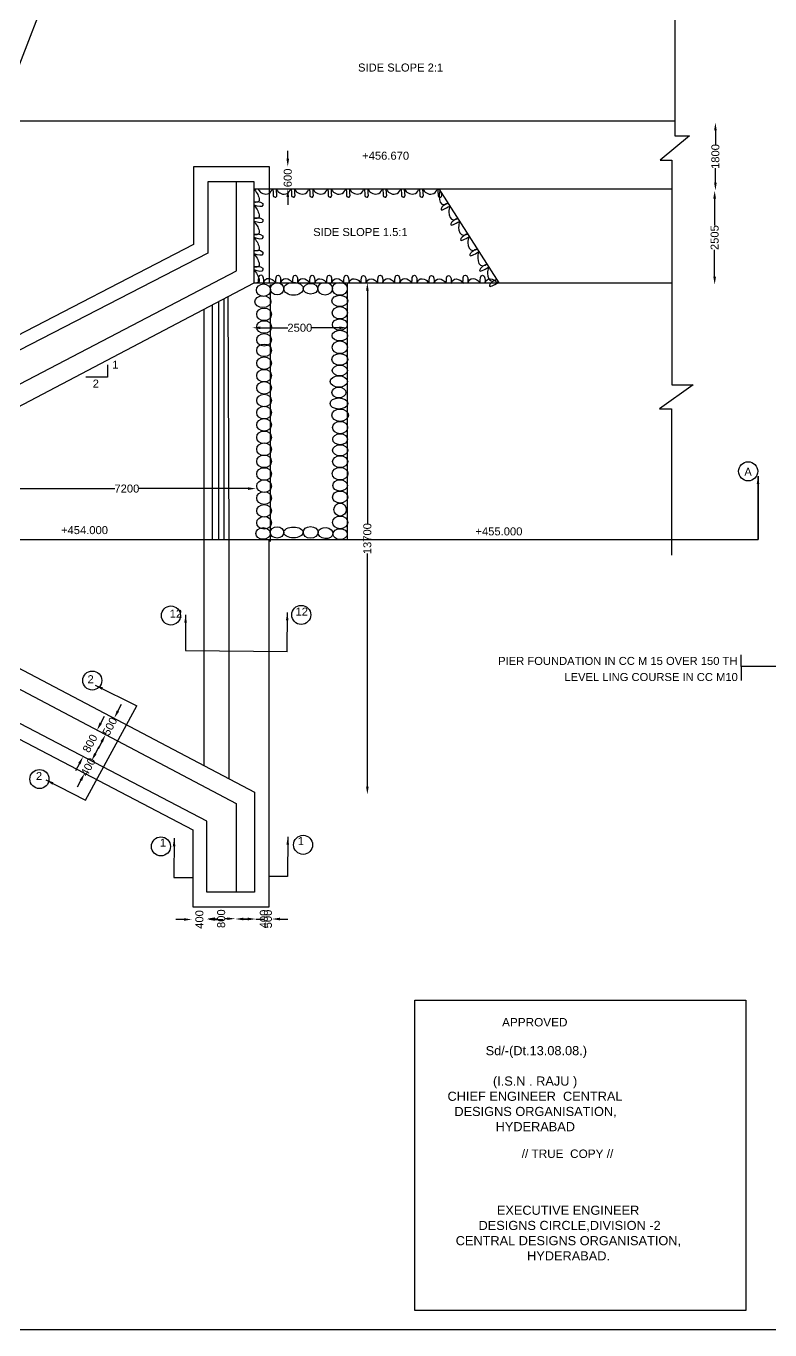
# Model space of a CAD drawing. Header units: millimetres. Extents: x -53213883 to -53195167, y 22134514 to 22146885.
# Drawn here: x -53201666 to -53198415, y 22134514 to 22140217 of the extents above; entities that cross this region are included whole.
import ezdxf

# ---------------------------------------------------------------- set-up
doc = ezdxf.new("R2010")
doc.units = ezdxf.units.MM
doc.header["$MEASUREMENT"] = 0
doc.header["$PDMODE"] = 32
doc.header["$PDSIZE"] = 28
for name, color, linetype in [('DIMENSION', 7, 'Continuous'), ('DRAWING', 2, 'Continuous'), ('TEXT', 7, 'Continuous')]:
    doc.layers.add(name, color=color, linetype=linetype)
doc.styles.get("Standard").update_dxf_attribs({"font": 'arial.ttf', "height": 35})
doc.dimstyles.get("Standard").update_dxf_attribs({"dimtxt": 35, "dimasz": 35, "dimexe": 0.18, "dimexo": 0.0625, "dimgap": 0.09, "dimtad": 0, "dimtoh": 1, "dimdec": 0, "dimzin": 0, "dimdsep": 46, "dimtxsty": 'Standard', "dimcen": 0.09, "dimse1": 1, "dimse2": 1, "dimadec": 0, "dimazin": 0, "dimtfac": 1, "dimtdec": 0, "dimtofl": 0, "dimtmove": 0, "dimatfit": 3, "dimfxl": 1, "dimtolj": 1, "dimtzin": 0, "dimarcsym": 0})

# ---------------------------------------------------------------- blocks, each defined once
blk = doc.blocks.new('*D124')
at = {"layer": 'Defpoints', "color": 0, "transparency": 16777216}
for p in [(-53200941.2, 22136309.6), (-53200941.2, 22136307.5), (-53200874.9, 22136307.5)]:
    blk.add_point(p, dxfattribs=at)
at = {"layer": 'DIMENSION', "color": 0, "lineweight": -2, "transparency": 16777216}
for p, q in [((-53200976.2, 22136309.6), (-53201011.2, 22136309.6)), ((-53200839.9, 22136309.6), (-53200804.9, 22136309.6))]:
    blk.add_line(p, q, dxfattribs=at)
at = {"layer": 'DIMENSION', "color": 0, "transparency": 16777216}
for points in [[(-53200976.2, 22136315.4), (-53200976.2, 22136303.8), (-53200941.2, 22136309.6)], [(-53200839.9, 22136315.4), (-53200839.9, 22136303.8), (-53200874.9, 22136309.6)]]:
    blk.add_solid(points, dxfattribs=at)
at = {"layer": 'DIMENSION', "color": 0, "transparency": 16777216, "insert": (-53200908.1, 22136309.6), "char_height": 35, "attachment_point": 5, "rotation": 90}
blk.add_mtext('\\A1;400', dxfattribs=at)
blk = doc.blocks.new('*D125')
at = {"layer": 'Defpoints', "color": 0, "transparency": 16777216}
for p in [(-53200874.9, 22136309.6), (-53200751.2, 22136313), (-53200751.2, 22136308.2)]:
    blk.add_point(p, dxfattribs=at)
at = {"layer": 'DIMENSION', "color": 0, "lineweight": -2, "transparency": 16777216}
for p, q in [((-53200839.9, 22136313), (-53200831, 22136313)), ((-53200786.2, 22136313), (-53200795.1, 22136313))]:
    blk.add_line(p, q, dxfattribs=at)
at = {"layer": 'DIMENSION', "color": 0, "transparency": 16777216}
for points in [[(-53200839.9, 22136318.8), (-53200839.9, 22136307.2), (-53200874.9, 22136313)], [(-53200786.2, 22136318.8), (-53200786.2, 22136307.2), (-53200751.2, 22136313)]]:
    blk.add_solid(points, dxfattribs=at)
at = {"layer": 'DIMENSION', "color": 0, "transparency": 16777216, "insert": (-53200813, 22136313), "char_height": 35, "attachment_point": 5, "rotation": 90}
blk.add_mtext('\\A1;800', dxfattribs=at)
blk = doc.blocks.new('*D126')
at = {"layer": 'Defpoints', "color": 0, "transparency": 16777216}
for p in [(-53200751.2, 22136313), (-53200661.6, 22136313), (-53200661.6, 22136311.6)]:
    blk.add_point(p, dxfattribs=at)
at = {"layer": 'DIMENSION', "color": 0, "lineweight": -2, "transparency": 16777216}
for p, q in [((-53200716.2, 22136311.6), (-53200696.6, 22136311.6)), ((-53200661.6, 22136311.6), (-53200626.6, 22136311.6))]:
    blk.add_line(p, q, dxfattribs=at)
at = {"layer": 'DIMENSION', "color": 0, "transparency": 16777216}
for points in [[(-53200716.2, 22136317.5), (-53200716.2, 22136305.8), (-53200751.2, 22136311.6)], [(-53200696.6, 22136317.5), (-53200696.6, 22136305.8), (-53200661.6, 22136311.6)]]:
    blk.add_solid(points, dxfattribs=at)
at = {"layer": 'DIMENSION', "color": 0, "transparency": 16777216, "insert": (-53200608.6, 22136311.6), "char_height": 35, "attachment_point": 5, "rotation": 90}
blk.add_mtext('\\A1;500', dxfattribs=at)
blk = doc.blocks.new('*D127')
at = {"layer": 'Defpoints', "color": 0, "transparency": 16777216}
for p in [(-53200661.6, 22136311.6), (-53200591.6, 22136311.6), (-53200591.6, 22136311.6)]:
    blk.add_point(p, dxfattribs=at)
at = {"layer": 'DIMENSION', "color": 0, "lineweight": -2, "transparency": 16777216}
for p, q in [((-53200696.6, 22136311.6), (-53200731.6, 22136311.6)), ((-53200556.6, 22136311.6), (-53200521.6, 22136311.6))]:
    blk.add_line(p, q, dxfattribs=at)
at = {"layer": 'DIMENSION', "color": 0, "transparency": 16777216}
for points in [[(-53200696.6, 22136317.5), (-53200696.6, 22136305.8), (-53200661.6, 22136311.6)], [(-53200556.6, 22136317.5), (-53200556.6, 22136305.8), (-53200591.6, 22136311.6)]]:
    blk.add_solid(points, dxfattribs=at)
at = {"layer": 'DIMENSION', "color": 0, "transparency": 16777216, "insert": (-53200626.6, 22136311.6), "char_height": 35, "attachment_point": 5, "rotation": 90}
blk.add_mtext('\\A1;400', dxfattribs=at)
blk = doc.blocks.new('*D129')
at = {"layer": 'Defpoints', "color": 0, "transparency": 16777216}
for p in [(-53201790, 22138190.5), (-53200660.6, 22138194.2), (-53200660.6, 22138190.7)]:
    blk.add_point(p, dxfattribs=at)
at = {"layer": 'DIMENSION', "color": 0, "lineweight": -2, "transparency": 16777216}
for p, q in [((-53201755, 22138194.2), (-53201277.4, 22138194.2)), ((-53200695.6, 22138194.2), (-53201173.1, 22138194.2))]:
    blk.add_line(p, q, dxfattribs=at)
at = {"layer": 'DIMENSION', "color": 0, "transparency": 16777216}
for points in [[(-53201755, 22138200), (-53201755, 22138188.4), (-53201790, 22138194.2)], [(-53200695.6, 22138200), (-53200695.6, 22138188.4), (-53200660.6, 22138194.2)]]:
    blk.add_solid(points, dxfattribs=at)
at = {"layer": 'DIMENSION', "color": 0, "transparency": 16777216, "insert": (-53201225.3, 22138194.2), "char_height": 35, "attachment_point": 5}
blk.add_mtext('\\A1;7200', dxfattribs=at)
blk = doc.blocks.new('*D130')
at = {"layer": 'Defpoints', "color": 0, "transparency": 16777216}
for p in [(-53200677, 22138897.7), (-53200261.8, 22138897.7), (-53200261.8, 22138897.7)]:
    blk.add_point(p, dxfattribs=at)
at = {"layer": 'DIMENSION', "color": 0, "lineweight": -2, "transparency": 16777216}
for p, q in [((-53200642, 22138897.7), (-53200522, 22138897.7)), ((-53200296.8, 22138897.7), (-53200416.8, 22138897.7))]:
    blk.add_line(p, q, dxfattribs=at)
at = {"layer": 'DIMENSION', "color": 0, "transparency": 16777216}
for points in [[(-53200642, 22138903.5), (-53200642, 22138891.9), (-53200677, 22138897.7)], [(-53200296.8, 22138903.5), (-53200296.8, 22138891.9), (-53200261.8, 22138897.7)]]:
    blk.add_solid(points, dxfattribs=at)
at = {"layer": 'DIMENSION', "color": 0, "transparency": 16777216, "insert": (-53200469.4, 22138897.7), "char_height": 35, "attachment_point": 5}
blk.add_mtext('\\A1;2500', dxfattribs=at)
blk = doc.blocks.new('*D131')
at = {"layer": 'Defpoints', "color": 0, "transparency": 16777216}
for p in [(-53200176.8, 22139094.4), (-53200175.6, 22136856.2), (-53200174.2, 22136856.2)]:
    blk.add_point(p, dxfattribs=at)
at = {"layer": 'DIMENSION', "color": 0, "lineweight": -2, "transparency": 16777216}
for p, q in [((-53200174.2, 22139059.4), (-53200174.2, 22138039.6)), ((-53200174.2, 22136891.2), (-53200174.2, 22137911.1))]:
    blk.add_line(p, q, dxfattribs=at)
at = {"layer": 'DIMENSION', "color": 0, "transparency": 16777216}
for points in [[(-53200180, 22139059.4), (-53200168.4, 22139059.4), (-53200174.2, 22139094.4)], [(-53200180, 22136891.2), (-53200168.4, 22136891.2), (-53200174.2, 22136856.2)]]:
    blk.add_solid(points, dxfattribs=at)
at = {"layer": 'DIMENSION', "color": 0, "transparency": 16777216, "insert": (-53200174.2, 22137975.3), "char_height": 35, "attachment_point": 5, "rotation": 90}
blk.add_mtext('\\A1;13700', dxfattribs=at)
blk = doc.blocks.new('*D132')
at = {"layer": 'Defpoints', "color": 0, "transparency": 16777216}
for p in [(-53200601.4, 22139601.9), (-53200522, 22139601.9), (-53200601.4, 22139505)]:
    blk.add_point(p, dxfattribs=at)
at = {"layer": 'DIMENSION', "color": 0, "lineweight": -2, "transparency": 16777216}
for p, q in [((-53200522, 22139636.9), (-53200522, 22139671.9)), ((-53200522, 22139470), (-53200522, 22139435))]:
    blk.add_line(p, q, dxfattribs=at)
at = {"layer": 'DIMENSION', "color": 0, "transparency": 16777216}
for points in [[(-53200527.8, 22139636.9), (-53200516.2, 22139636.9), (-53200522, 22139601.9)], [(-53200527.8, 22139470), (-53200516.2, 22139470), (-53200522, 22139505)]]:
    blk.add_solid(points, dxfattribs=at)
at = {"layer": 'DIMENSION', "color": 0, "transparency": 16777216, "insert": (-53200522, 22139553.4), "char_height": 35, "attachment_point": 5, "rotation": 90}
blk.add_mtext('\\A1;600', dxfattribs=at)
blk = doc.blocks.new('*D133')
at = {"layer": 'Defpoints', "color": 0, "transparency": 16777216}
for p in [(-53198654.7, 22139795.9), (-53198653, 22139795.9), (-53198649.6, 22139497.8)]:
    blk.add_point(p, dxfattribs=at)
at = {"layer": 'DIMENSION', "color": 0, "lineweight": -2, "transparency": 16777216}
for p, q in [((-53198653, 22139760.9), (-53198653, 22139697.5)), ((-53198653, 22139532.8), (-53198653, 22139596.2))]:
    blk.add_line(p, q, dxfattribs=at)
at = {"layer": 'DIMENSION', "color": 0, "transparency": 16777216}
for points in [[(-53198658.8, 22139760.9), (-53198647.1, 22139760.9), (-53198653, 22139795.9)], [(-53198658.8, 22139532.8), (-53198647.1, 22139532.8), (-53198653, 22139497.8)]]:
    blk.add_solid(points, dxfattribs=at)
at = {"layer": 'DIMENSION', "color": 0, "transparency": 16777216, "insert": (-53198653, 22139646.8), "char_height": 35, "attachment_point": 5, "rotation": 90}
blk.add_mtext('\\A1;1800', dxfattribs=at)
blk = doc.blocks.new('*D134')
at = {"layer": 'Defpoints', "color": 0, "transparency": 16777216}
for p in [(-53198649.6, 22139497.8), (-53198658, 22139086.5), (-53198656.3, 22139086.5)]:
    blk.add_point(p, dxfattribs=at)
at = {"layer": 'DIMENSION', "color": 0, "lineweight": -2, "transparency": 16777216}
for p, q in [((-53198656.3, 22139462.8), (-53198656.3, 22139344.9)), ((-53198656.3, 22139121.5), (-53198656.3, 22139239.3))]:
    blk.add_line(p, q, dxfattribs=at)
at = {"layer": 'DIMENSION', "color": 0, "transparency": 16777216}
for points in [[(-53198662.2, 22139462.8), (-53198650.5, 22139462.8), (-53198656.3, 22139497.8)], [(-53198662.2, 22139121.5), (-53198650.5, 22139121.5), (-53198656.3, 22139086.5)]]:
    blk.add_solid(points, dxfattribs=at)
at = {"layer": 'DIMENSION', "color": 0, "transparency": 16777216, "insert": (-53198656.3, 22139292.1), "char_height": 35, "attachment_point": 5, "rotation": 90}
blk.add_mtext('\\A1;2505', dxfattribs=at)
blk = doc.blocks.new('*D165')
at = {"layer": 'Defpoints', "color": 0, "transparency": 16777216}
for p in [(-53201379.5, 22137004.2), (-53201327.3, 22136975.7), (-53201357.2, 22136920.7)]:
    blk.add_point(p, dxfattribs=at)
at = {"layer": 'DRAWING', "color": 0, "lineweight": -2, "transparency": 16777216}
for p, q in [((-53201362.8, 22137034.9), (-53201346.1, 22137065.6)), ((-53201426.2, 22136918.5), (-53201443, 22136887.7))]:
    blk.add_line(p, q, dxfattribs=at)
at = {"layer": 'DRAWING', "color": 0, "transparency": 16777216}
for points in [[(-53201367.9, 22137037.7), (-53201357.7, 22137032.1), (-53201379.5, 22137004.2)], [(-53201431.3, 22136921.3), (-53201421.1, 22136915.7), (-53201409.5, 22136949.2)]]:
    blk.add_solid(points, dxfattribs=at)
at = {"layer": 'DRAWING', "color": 0, "transparency": 16777216, "insert": (-53201394.5, 22136976.7), "char_height": 35, "attachment_point": 5, "rotation": 61.4187}
blk.add_mtext('\\A1;400', dxfattribs=at)
blk = doc.blocks.new('*D166')
at = {"layer": 'Defpoints', "color": 0, "transparency": 16777216}
for p in [(-53201355.8, 22137137.2), (-53201343.8, 22137130.9), (-53201404.5, 22137015.9)]:
    blk.add_point(p, dxfattribs=at)
at = {"layer": 'DRAWING', "color": 0, "lineweight": -2, "transparency": 16777216}
for p, q in [((-53201339.5, 22137168.2), (-53201323.2, 22137199.1)), ((-53201432.8, 22136991.3), (-53201449.2, 22136960.4))]:
    blk.add_line(p, q, dxfattribs=at)
at = {"layer": 'DRAWING', "color": 0, "transparency": 16777216}
for points in [[(-53201344.6, 22137170.9), (-53201334.3, 22137165.4), (-53201355.8, 22137137.2)], [(-53201438, 22136994), (-53201427.7, 22136988.6), (-53201416.5, 22137022.3)]]:
    blk.add_solid(points, dxfattribs=at)
at = {"layer": 'DRAWING', "color": 0, "transparency": 16777216, "insert": (-53201386.2, 22137079.7), "char_height": 35, "attachment_point": 5, "rotation": 62.173}
blk.add_mtext('\\A1;800', dxfattribs=at)
blk = doc.blocks.new('*D167')
at = {"layer": 'Defpoints', "color": 0, "transparency": 16777216}
for p in [(-53201280.7, 22137190), (-53201277.7, 22137188.4), (-53201315.8, 22137116.1)]:
    blk.add_point(p, dxfattribs=at)
at = {"layer": 'DRAWING', "color": 0, "lineweight": -2, "transparency": 16777216}
for p, q in [((-53201264.4, 22137221), (-53201248.1, 22137251.9)), ((-53201335.1, 22137086.7), (-53201351.4, 22137055.7))]:
    blk.add_line(p, q, dxfattribs=at)
at = {"layer": 'DRAWING', "color": 0, "transparency": 16777216}
for points in [[(-53201269.6, 22137223.7), (-53201259.3, 22137218.3), (-53201280.7, 22137190)], [(-53201340.3, 22137089.4), (-53201329.9, 22137084), (-53201318.8, 22137117.7)]]:
    blk.add_solid(points, dxfattribs=at)
at = {"layer": 'DRAWING', "color": 0, "transparency": 16777216, "insert": (-53201299.8, 22137153.8), "char_height": 35, "attachment_point": 5, "rotation": 62.2483}
blk.add_mtext('\\A1;500', dxfattribs=at)

msp = doc.modelspace()

# ---------------------------------------------------------------- linework, layer by layer
at = {"layer": 'DIMENSION', "color": 0}
msp.add_lwpolyline([(-53195173.3, 22134514.2), (-53212670.2, 22134514.2), (-53212670.2, 22146885.2), (-53195173.3, 22146885.2)], close=True, dxfattribs=at)
for points in [[(-53201309.8, 22138735), (-53201309.8, 22138682.3)], [(-53201309.8, 22138682.3), (-53201403.9, 22138682.3)]]:
    msp.add_lwpolyline(points, dxfattribs=at)
for centre in [(-53198509.7, 22138269.8), (-53201032.7, 22137639.3), (-53200463.1, 22137641.8), (-53201376.4, 22137354.7), (-53201607.3, 22136923.9), (-53201076.3, 22136629.1), (-53200455.1, 22136636.2)]:
    msp.add_circle(centre, 41.7, dxfattribs=at)
for centre, major_axis, ratio in [((-53200496.9, 22139068.2), (-42.3, 0), 0.662031), ((-53200358.8, 22139068.2), (-31.8, 0), 0.875001), ((-53200294.4, 22139068.2), (-32.6, 0), 0.863688), ((-53200628.1, 22139062.4), (-31.1, 0), 0.875), ((-53200568.5, 22139068.2), (-29.2, 0), 0.920318), ((-53200422.6, 22139068.2), (-32, 0), 0.714287), ((-53200294.4, 22139015.3), (-34.7, 0), 0.709827), ((-53200630.4, 22139011.9), (-35, 0), 0.744717), ((-53200625.4, 22138956.7), (-32.5, 0), 0.843247), ((-53200294.4, 22138963.4), (-33.8, 0), 0.805114), ((-53200625.4, 22138901.4), (-32.5, 0), 0.843247), ((-53200294.4, 22138911.4), (-32.6, 0), 0.760838), ((-53200625.4, 22138845), (-32.5, 0), 0.843247), ((-53200294.4, 22138863.3), (-34.1, 0), 0.683806), ((-53200625.4, 22138799), (-32.5, 0), 0.843247), ((-53200294.4, 22138812.4), (-33.1, 0), 0.833172), ((-53200625.4, 22138742.9), (-32.5, 0), 0.843247), ((-53200294.4, 22138759.5), (-34.4, 0), 0.734628), ((-53200625.4, 22138688.5), (-32.5, 0), 0.843247), ((-53200294.4, 22138710.9), (-33.5, 0), 0.696242), ((-53200625.4, 22138634.9), (-32.5, 0), 0.843247), ((-53200298.7, 22138662.9), (-37.8, 0), 0.659341), ((-53200625.4, 22138579.5), (-32.5, 0), 0.843247), ((-53200298.7, 22138566.5), (-38.6, 0), 0.633102), ((-53200298.7, 22138614.5), (-30.9, 0), 0.760601), ((-53200625.4, 22138526.8), (-32.5, 0), 0.843247), ((-53200293.2, 22138515.2), (-36.2, 0), 0.752073), ((-53200625.4, 22138473.2), (-32.5, 0), 0.843247), ((-53200293.2, 22138461.1), (-32.8, 0), 0.820113), ((-53200625.4, 22138418.3), (-32.5, 0), 0.843247), ((-53200293.2, 22138410.2), (-32.6, 0), 0.736051), ((-53200625.4, 22138366.4), (-32.5, 0), 0.843247), ((-53200293.2, 22138361.9), (-33.7, 0), 0.719846), ((-53200625.4, 22138313.4), (-32.5, 0), 0.843247), ((-53200293.2, 22138312.1), (-33.6, 0), 0.758037), ((-53200625.4, 22138258.2), (-32.5, 0), 0.843247), ((-53200625.4, 22138258.2), (-32.5, 0), 0.843247), ((-53200293.2, 22138259.6), (-34.2, 0), 0.791184), ((-53200625.4, 22138205.2), (-32.5, 0), 0.843247), ((-53200293.2, 22138157.2), (-33.8, 0), 0.770694), ((-53200293.2, 22138207.9), (-32, 0), 0.76867), ((-53200625.4, 22138152.8), (-32.5, 0), 0.843247), ((-53200293.2, 22138102.7), (0, 28.4), 0.951241), ((-53200625.4, 22138097.1), (-32.5, 0), 0.843247), ((-53200625.4, 22138044.8), (-32.5, 0), 0.843247), ((-53200293.2, 22138046.5), (-33.6, 0), 0.827847), ((-53200630.1, 22137998), (-31.7, 0), 0.806367), ((-53200568.9, 22138002.7), (-29.5, 0), 0.834434), ((-53200497.3, 22138002.7), (-42.2, 0), 0.557895), ((-53200422.4, 22138002.7), (-32.7, 0), 0.769456), ((-53200357.1, 22137999.7), (-32.6, 3), 0.738763), ((-53200293.2, 22137995.1), (-31.4, 0), 0.750259)]:
    msp.add_ellipse(centre, major_axis=major_axis, ratio=ratio, dxfattribs=at)
for points in [[(-53200669.1, 22139505), (-53200656.1, 22139485.8), (-53200653.4, 22139447.4), (-53200669.1, 22139447.4), (-53200631.7, 22139441.7), (-53200630.9, 22139434.1), (-53200669.1, 22139434.1)], [(-53200651.5, 22139505), (-53200641.8, 22139491), (-53200594.5, 22139495), (-53200588.8, 22139505), (-53200586, 22139488.9), (-53200580.6, 22139469.9), (-53200573.8, 22139469.5), (-53200571.5, 22139492.5), (-53200571.5, 22139505)], [(-53200571.5, 22139505), (-53200561.8, 22139491), (-53200514.4, 22139495), (-53200508.7, 22139505), (-53200506, 22139488.9), (-53200500.5, 22139469.9), (-53200493.7, 22139469.5), (-53200491.4, 22139492.5), (-53200491.4, 22139505)], [(-53200491.4, 22139505), (-53200481.7, 22139491), (-53200434.4, 22139495), (-53200428.7, 22139505), (-53200425.9, 22139488.9), (-53200420.4, 22139469.9), (-53200413.7, 22139469.5), (-53200411.3, 22139492.5), (-53200411.3, 22139505)], [(-53200411.3, 22139505), (-53200401.6, 22139491), (-53200354.3, 22139495), (-53200348.6, 22139505), (-53200345.9, 22139488.9), (-53200340.4, 22139469.9), (-53200333.6, 22139469.5), (-53200331.3, 22139492.5), (-53200331.3, 22139505)], [(-53200331.3, 22139505), (-53200321.6, 22139491), (-53200274.2, 22139495), (-53200268.5, 22139505), (-53200265.8, 22139488.9), (-53200260.3, 22139469.9), (-53200253.5, 22139469.5), (-53200251.2, 22139492.5), (-53200251.2, 22139505)], [(-53200251.2, 22139505), (-53200241.5, 22139491), (-53200194.2, 22139495), (-53200188.5, 22139505), (-53200185.7, 22139488.9), (-53200180.2, 22139469.9), (-53200173.5, 22139469.5), (-53200171.1, 22139492.5), (-53200171.1, 22139505)], [(-53200171.1, 22139505), (-53200161.4, 22139491), (-53200114.1, 22139495), (-53200108.4, 22139505), (-53200105.7, 22139488.9), (-53200100.2, 22139469.9), (-53200093.4, 22139469.5), (-53200091.1, 22139492.5), (-53200091.1, 22139505)], [(-53200091.1, 22139505), (-53200081.4, 22139491), (-53200034, 22139495), (-53200028.3, 22139505), (-53200025.6, 22139488.9), (-53200020.1, 22139469.9), (-53200013.3, 22139469.5), (-53200011, 22139492.5), (-53200011, 22139505)], [(-53200011, 22139505), (-53200001.3, 22139491), (-53199954, 22139495), (-53199948.3, 22139505), (-53199945.5, 22139488.9), (-53199940, 22139469.9), (-53199933.3, 22139469.5), (-53199930.9, 22139492.5), (-53199930.9, 22139505)], [(-53199930.9, 22139505), (-53199921.3, 22139491), (-53199873.9, 22139495), (-53199868.2, 22139505), (-53199865.5, 22139488.9), (-53199860, 22139469.9), (-53199853.2, 22139469.5), (-53199851.5, 22139489), (-53199853.8, 22139492.5)], [(-53199856.7, 22139497.2), (-53199860.7, 22139470.3), (-53199838.9, 22139436.5), (-53199822.1, 22139442.9), (-53199845.9, 22139427.8), (-53199852.3, 22139416.4), (-53199814, 22139430.3)], [(-53200669.1, 22139434.1), (-53200656.1, 22139414.9), (-53200653.4, 22139376.5), (-53200669.1, 22139376.5), (-53200631.7, 22139370.8), (-53200630.9, 22139363.2), (-53200669.1, 22139363.2)], [(-53199814, 22139430.3), (-53199817.9, 22139403.3), (-53199796.1, 22139369.6), (-53199779.3, 22139376), (-53199803.2, 22139360.9), (-53199809.5, 22139349.5), (-53199771.2, 22139363.3)], [(-53200669.1, 22139363.2), (-53200656.1, 22139344), (-53200653.4, 22139305.6), (-53200669.1, 22139305.6), (-53200631.7, 22139299.9), (-53200630.9, 22139292.3), (-53200669.1, 22139292.3)], [(-53199771.2, 22139363.3), (-53199775.2, 22139336.4), (-53199753.4, 22139302.7), (-53199736.5, 22139309), (-53199760.4, 22139293.9), (-53199766.8, 22139282.6), (-53199728.4, 22139296.4)], [(-53200669.1, 22139292.3), (-53200656.1, 22139273.1), (-53200653.4, 22139234.7), (-53200669.1, 22139234.7), (-53200631.7, 22139229), (-53200630.9, 22139221.4), (-53200669.1, 22139221.4)], [(-53199730.6, 22139296.4), (-53199734.5, 22139269.4), (-53199712.7, 22139235.7), (-53199695.9, 22139242.1), (-53199719.8, 22139227), (-53199726.1, 22139215.6), (-53199687.8, 22139229.4)], [(-53200669.1, 22139221.4), (-53200656.1, 22139202.2), (-53200653.4, 22139163.8), (-53200669.1, 22139163.8), (-53200631.7, 22139158.1), (-53200630.9, 22139150.5), (-53200669.1, 22139150.5)], [(-53199687.8, 22139229.4), (-53199691.8, 22139202.5), (-53199670, 22139168.8), (-53199653.1, 22139175.2), (-53199677, 22139160.1), (-53199683.4, 22139148.7), (-53199645, 22139162.5)], [(-53199645, 22139162.5), (-53199649, 22139135.6), (-53199627.2, 22139101.8), (-53199610.4, 22139108.2), (-53199634.2, 22139093.1), (-53199640.6, 22139081.7), (-53199602.3, 22139095.6)], [(-53200649.8, 22139095), (-53200639.4, 22139128.8), (-53200632.5, 22139125), (-53200628.3, 22139094.4), (-53200620.7, 22139107.7), (-53200589.5, 22139108.7), (-53200574.8, 22139094.4)], [(-53200574.8, 22139094.3), (-53200564.4, 22139128.1), (-53200557.6, 22139124.3), (-53200553.3, 22139093.7), (-53200545.7, 22139107), (-53200514.5, 22139108), (-53200499.9, 22139093.7)], [(-53200500.4, 22139094.3), (-53200490, 22139128.1), (-53200483.2, 22139124.3), (-53200478.9, 22139093.7), (-53200471.4, 22139107), (-53200440.1, 22139108), (-53200425.5, 22139093.7)], [(-53200425.5, 22139093.6), (-53200415.1, 22139127.3), (-53200408.2, 22139123.6), (-53200404, 22139093), (-53200396.4, 22139106.3), (-53200365.2, 22139107.2), (-53200350.5, 22139093)], [(-53200351.7, 22139094.3), (-53200341.3, 22139128.1), (-53200334.4, 22139124.3), (-53200330.2, 22139093.7), (-53200322.6, 22139107), (-53200291.4, 22139108), (-53200276.7, 22139093.7)], [(-53200276.7, 22139093.6), (-53200266.3, 22139127.3), (-53200259.5, 22139123.6), (-53200255.2, 22139093), (-53200247.6, 22139106.3), (-53200216.4, 22139107.2), (-53200201.8, 22139093)], [(-53200201.8, 22139092.9), (-53200191.4, 22139126.6), (-53200184.5, 22139122.8), (-53200180.2, 22139092.3), (-53200172.7, 22139105.6), (-53200141.4, 22139106.5), (-53200126.8, 22139092.3)], [(-53200128.6, 22139094.3), (-53200118.2, 22139128.1), (-53200111.3, 22139124.3), (-53200107.1, 22139093.7), (-53200099.5, 22139107), (-53200068.2, 22139108), (-53200053.6, 22139093.7)], [(-53200054.2, 22139094.3), (-53200043.8, 22139128.1), (-53200036.9, 22139124.3), (-53200032.7, 22139093.7), (-53200025.1, 22139107), (-53199993.9, 22139108), (-53199979.2, 22139093.7)], [(-53199979.2, 22139093.6), (-53199968.8, 22139127.3), (-53199962, 22139123.6), (-53199957.7, 22139093), (-53199950.1, 22139106.3), (-53199918.9, 22139107.2), (-53199904.3, 22139093)], [(-53199904.3, 22139092.9), (-53199893.9, 22139126.6), (-53199887, 22139122.8), (-53199882.7, 22139092.3), (-53199875.2, 22139105.6), (-53199843.9, 22139106.5), (-53199829.3, 22139092.3)], [(-53199829.3, 22139092.2), (-53199818.9, 22139125.9), (-53199812, 22139122.1), (-53199807.8, 22139091.5), (-53199800.2, 22139104.9), (-53199769, 22139105.8), (-53199754.3, 22139091.5)], [(-53199756.4, 22139094.3), (-53199746, 22139128.1), (-53199739.1, 22139124.3), (-53199734.9, 22139093.7), (-53199727.3, 22139107), (-53199696.1, 22139108), (-53199681.4, 22139093.7)], [(-53199681.4, 22139093.6), (-53199671, 22139127.3), (-53199664.2, 22139123.6), (-53199659.9, 22139093), (-53199652.3, 22139106.3), (-53199621.1, 22139107.2), (-53199606.5, 22139093)]]:
    msp.add_spline(points, degree=3, dxfattribs=at)
msp.add_open_spline([(-53200669.1, 22139150.5), (-53200664.8, 22139145), (-53200654, 22139131), (-53200642, 22139100.9), (-53200650.5, 22139094.4)], degree=3, knots=[0, 0, 0, 0, 23.151209, 58.343744, 58.343744, 58.343744, 58.343744], dxfattribs=at)
msp.add_open_spline([(-53200667.2, 22139094.4), (-53200663, 22139095.4), (-53200653.5, 22139095.9), (-53200645.2, 22139094.4)], degree=3, dxfattribs=at)
at = {"layer": 'DRAWING', "color": 0}
for points in [[(-53201963.9, 22143564.1), (-53198832.1, 22143564.1), (-53198832.1, 22142962.1), (-53198758.4, 22142962.1), (-53198891.5, 22142856.3), (-53198829.7, 22142856.3), (-53198829.7, 22141880), (-53198751, 22141880), (-53198881.4, 22141774.6), (-53198829.7, 22141774.6), (-53198829.7, 22140812.7), (-53198734, 22140812.7), (-53198877.8, 22140706.2), (-53198829.7, 22140706.2), (-53198829.7, 22139737.5), (-53198765.9, 22139737.5), (-53198894.2, 22139630.7), (-53198843.7, 22139630.7), (-53198843.7, 22138647.7), (-53198749.8, 22138647.7), (-53198897.1, 22138543.9), (-53198845.2, 22138543.9), (-53198845.2, 22137903.4)], [(-53202785.3, 22142778.6), (-53202477.3, 22142778.6), (-53201790.3, 22139802.5), (-53201582.9, 22140341.1), (-53198829.7, 22140341.1)], [(-53202097.7, 22138726.2), (-53202097.7, 22139802.5), (-53198829.7, 22139802.5)], [(-53200601.4, 22139094.4), (-53200601.4, 22139601.9), (-53200934.6, 22139601.9), (-53200934.6, 22139261.9), (-53201790.3, 22138818.6), (-53202161.8, 22138818.6), (-53202161.8, 22138790.1), (-53203291, 22138790.1), (-53203291, 22138676.1), (-53203530.1, 22138676.1), (-53203530.1, 22137971.6)], [(-53210356.4, 22139095.3), (-53208671.3, 22138506), (-53201789.3, 22138506), (-53200669.1, 22139094.4), (-53200669.1, 22139536.4)], [(-53200669.1, 22139536.4), (-53200871.1, 22139536.4), (-53200871.1, 22139223.4), (-53201792.2, 22138749.5), (-53202097.7, 22138749.5)], [(-53201790.2, 22138601.2), (-53200746.6, 22139146.8), (-53200746.6, 22139536.4)], [(-53200669.1, 22139505), (-53198843.7, 22139505)], [(-53199861.7, 22139505), (-53199599.4, 22139094.4)], [(-53200669.1, 22139094.4), (-53198843.7, 22139094.4)], [(-53200598.4, 22139086.8), (-53200598.4, 22137962.9)], [(-53200261.8, 22139094.4), (-53200261.8, 22137971.6)], [(-53200853, 22138997.8), (-53200853, 22137971.6)], [(-53200824.3, 22139012.9), (-53200824.3, 22137971.6)], [(-53200800.9, 22139025.2), (-53200800.9, 22137971.6)], [(-53200778.6, 22137971.6), (-53200782.4, 22139034.9)], [(-53200888.5, 22138979.1), (-53200888.4, 22136983.6)], [(-53212456, 22138257.8), (-53212456, 22137971.6), (-53198466.8, 22137971.6), (-53198466.8, 22138248.8)], [(-53210362, 22136345.4), (-53210362, 22136868.5), (-53208673.6, 22137452.9), (-53201788.5, 22137457.2), (-53200667.1, 22136867.1), (-53200667.1, 22136428.6), (-53200875.3, 22136428.6), (-53200875.3, 22136740.1), (-53201789.6, 22137216.7), (-53201789.6, 22137213.4), (-53202097.2, 22137213.4), (-53202097.2, 22137246.9), (-53203226.4, 22137246.9), (-53203226.4, 22137296.9), (-53202825.2, 22137296.9), (-53202825.2, 22137971.6)], [(-53203530.1, 22137971.6), (-53203530.1, 22137296.2), (-53203290.4, 22137296.2), (-53203290.4, 22137183), (-53202162.4, 22137183), (-53202162.4, 22137149.2), (-53201793.9, 22137149.2), (-53200937.5, 22136701.2), (-53200937.5, 22136364.5), (-53200603.6, 22136364.5), (-53200603.6, 22136497.1), (-53200603.6, 22137971.6)], [(-53200778.6, 22136925.8), (-53200778.6, 22137971.6)], [(-53198540.5, 22137416), (-53198540.5, 22137354.4)], [(-53201789.7, 22137366.2), (-53200747.7, 22136816.2), (-53200747.7, 22136428.6)]]:
    msp.add_lwpolyline(points, dxfattribs=at)
at = {"layer": 'TEXT', "color": 0}
msp.add_lwpolyline([(-53199966.7, 22135956.7), (-53198520.4, 22135956.7), (-53198520.4, 22134599.3), (-53199966.7, 22134599.3)], close=True, dxfattribs=at)

# ---------------------------------------------------------------- texts
for s, p in [('SIDE SLOPE 2:1', (-53200215, 22140018.6)), ('+456.670', (-53200196.9, 22139632.9)), ('SIDE SLOPE 1.5:1', (-53200410.9, 22139299)), ('1', (-53201289.1, 22138718.9)), ('2', (-53201374.6, 22138636.1)), ('A', (-53198526.6, 22138250.5)), ('+454.000', (-53201513.1, 22137995.2)), ('+455.000', (-53199701.8, 22137989.6)), ('12', (-53200488.2, 22137638.6)), ('12', (-53201038.1, 22137629.7)), ('PIER FOUNDATION IN CC M 15 OVER 150 TH ', (-53199602.5, 22137423)), ('LEVEL LING COURSE IN CC M10', (-53199313.1, 22137352.6)), ('2', (-53201397.2, 22137343)), ('2', (-53201622.7, 22136919.6)), ('1', (-53201080.6, 22136628.3)), ('1', (-53200478.5, 22136635.1))]:
    msp.add_text(s, height=35, dxfattribs=at).set_placement(p)
at = {"layer": 'TEXT', "color": 0, "char_height": 36.832, "attachment_point": 1}
for s, insert, width in [('\\pi352.32;APPROVED \\P\\pi493.91;\\P\\pi266.26; {\\H1.0833x;Sd/-(Dt.13.08.08.) \\P\\pi493.91;\\P\\pi312.35;(I.S.N . RAJU ) \\P\\pi113.81;CHIEF ENGINEER  CENTRAL \\P\\pi143.92;DESIGNS ORGANISATION, \\P\\pi324.18;HYDERABAD }', (-53199937.7, 22135878.6), 987.829), ('\\pi298.81;// TRUE  COPY // \\P\\pi498.94;\\P\\P\\P\\pi190.22;{\\H1.0833x;EXECUTIVE ENGINEER \\P\\pi94.659; DESIGNS CIRCLE,DIVISION -2 \\P\\pi10.355;CENTRAL DESIGNS ORGANISATION, \\P\\pi322.39;HYDERABAD.}', (-53199798.4, 22135303.3), 997.872)]:
    msp.add_mtext(s, dxfattribs=dict(at, insert=insert, width=width))

# ---------------------------------------------------------------- dimensions: what is measured, and where the dimension line sits
at = {"layer": 'DIMENSION', "color": 0}
for base, p1, p2, text, picture, middle in [((-53198653, 22139795.9), (-53198649.6, 22139497.8), (-53198654.7, 22139795.9), '1800', '*D133', (-53198653, 22139646.8)), ((-53200522, 22139601.9), (-53200601.4, 22139505), (-53200601.4, 22139601.9), '600', '*D132', (-53200522, 22139553.4)), ((-53198656.3, 22139086.5), (-53198649.6, 22139497.8), (-53198658, 22139086.5), '2505', '*D134', (-53198656.3, 22139292.1)), ((-53200174.2, 22136856.2), (-53200176.8, 22139094.4), (-53200175.6, 22136856.2), '13700', '*D131', (-53200174.2, 22137975.3))]:
    dim = msp.add_linear_dim(base=base, p1=p1, p2=p2, angle=90, text=text, dimstyle='Standard', dxfattribs=at)
    dim.commit()
    dim.dimension.update_dxf_attribs({"geometry": picture, "text_midpoint": middle})
for base, p1, p2, text, picture, middle in [((-53200261.8, 22138897.7), (-53200677, 22138897.7), (-53200261.8, 22138897.7), '2500', '*D130', (-53200469.4, 22138897.7)), ((-53200660.6, 22138194.2), (-53201790, 22138190.5), (-53200660.6, 22138190.7), '7200', '*D129', (-53201225.3, 22138194.2))]:
    dim = msp.add_linear_dim(base=base, p1=p1, p2=p2, text=text, dimstyle='Standard', dxfattribs=at)
    dim.commit()
    dim.dimension.update_dxf_attribs({"geometry": picture, "text_midpoint": middle})
for base, p1, p2, text, picture, middle in [((-53200941.2, 22136309.6), (-53200874.9, 22136307.5), (-53200941.2, 22136307.5), '400', '*D124', (-53200908.1, 22136309.6)), ((-53200751.2, 22136313), (-53200874.9, 22136309.6), (-53200751.2, 22136308.2), '800', '*D125', (-53200813, 22136313)), ((-53200661.6, 22136311.6), (-53200751.2, 22136313), (-53200661.6, 22136313), '500', '*D126', (-53200608.6, 22136311.6)), ((-53200591.6, 22136311.6), (-53200661.6, 22136311.6), (-53200591.6, 22136311.6), '400', '*D127', (-53200626.6, 22136311.6))]:
    dim = msp.add_linear_dim(base=base, p1=p1, p2=p2, text=text, dimstyle='Standard', dxfattribs=at)
    dim.commit()
    dim.dimension.update_dxf_attribs({"geometry": picture, "text_midpoint": middle, "text_rotation": 90})
at = {"layer": 'DRAWING', "color": 0}
for p1, p2, distance, text, picture, middle in [((-53201315.8, 22137116.1), (-53201277.7, 22137188.4), 3.4, '500', '*D167', (-53201299.8, 22137153.8)), ((-53201404.5, 22137015.9), (-53201343.8, 22137130.9), 13.6, '800', '*D166', (-53201386.2, 22137079.7))]:
    dim = msp.add_aligned_dim(p1=p1, p2=p2, distance=distance, text=text, dimstyle='Standard', dxfattribs=at)
    dim.commit()
    dim.dimension.update_dxf_attribs({"geometry": picture, "text_midpoint": middle})
dim = msp.add_linear_dim(base=(-53201379.5, 22137004.2), p1=(-53201357.2, 22136920.7), p2=(-53201327.3, 22136975.7), angle=61.4187, text='400', dimstyle='Standard', dxfattribs=at)
dim.commit()
dim.dimension.update_dxf_attribs({"geometry": '*D165', "text_midpoint": (-53201394.5, 22136976.7), "dimtype": 161})

# ---------------------------------------------------------------- leaders
at = {"layer": 'DIMENSION', "color": 0}
for points in [[(-53200968.5, 22137642.5), (-53200969.3, 22137486.6), (-53200523.1, 22137481.7)], [(-53200524.1, 22137652.6), (-53200525.9, 22137481.8)], [(-53201363.3, 22137334.8), (-53201181.2, 22137243.8)], [(-53201579.7, 22136920.3), (-53201405.5, 22136832.1), (-53201181.2, 22137243.8)], [(-53201018.4, 22136665.1), (-53201020.4, 22136493), (-53200937.5, 22136493)], [(-53200522, 22136671.7), (-53200522.5, 22136497.7), (-53200603.6, 22136497.1)]]:
    msp.add_leader(points, dimstyle='Standard', override={"dimgap": 0.09, "dimtad": 0}, dxfattribs=at)
at = {"layer": 'DRAWING', "color": 0}
for points in [[(-53198466.8, 22138248.8), (-53198466.8, 22137971.6)], [(-53198291.8, 22137416), (-53198540.5, 22137416), (-53198540.5, 22137467.1)]]:
    msp.add_leader(points, dimstyle='Standard', override={"dimgap": 0.09, "dimtad": 0}, dxfattribs=at)

doc.saveas('drawing.dxf')
